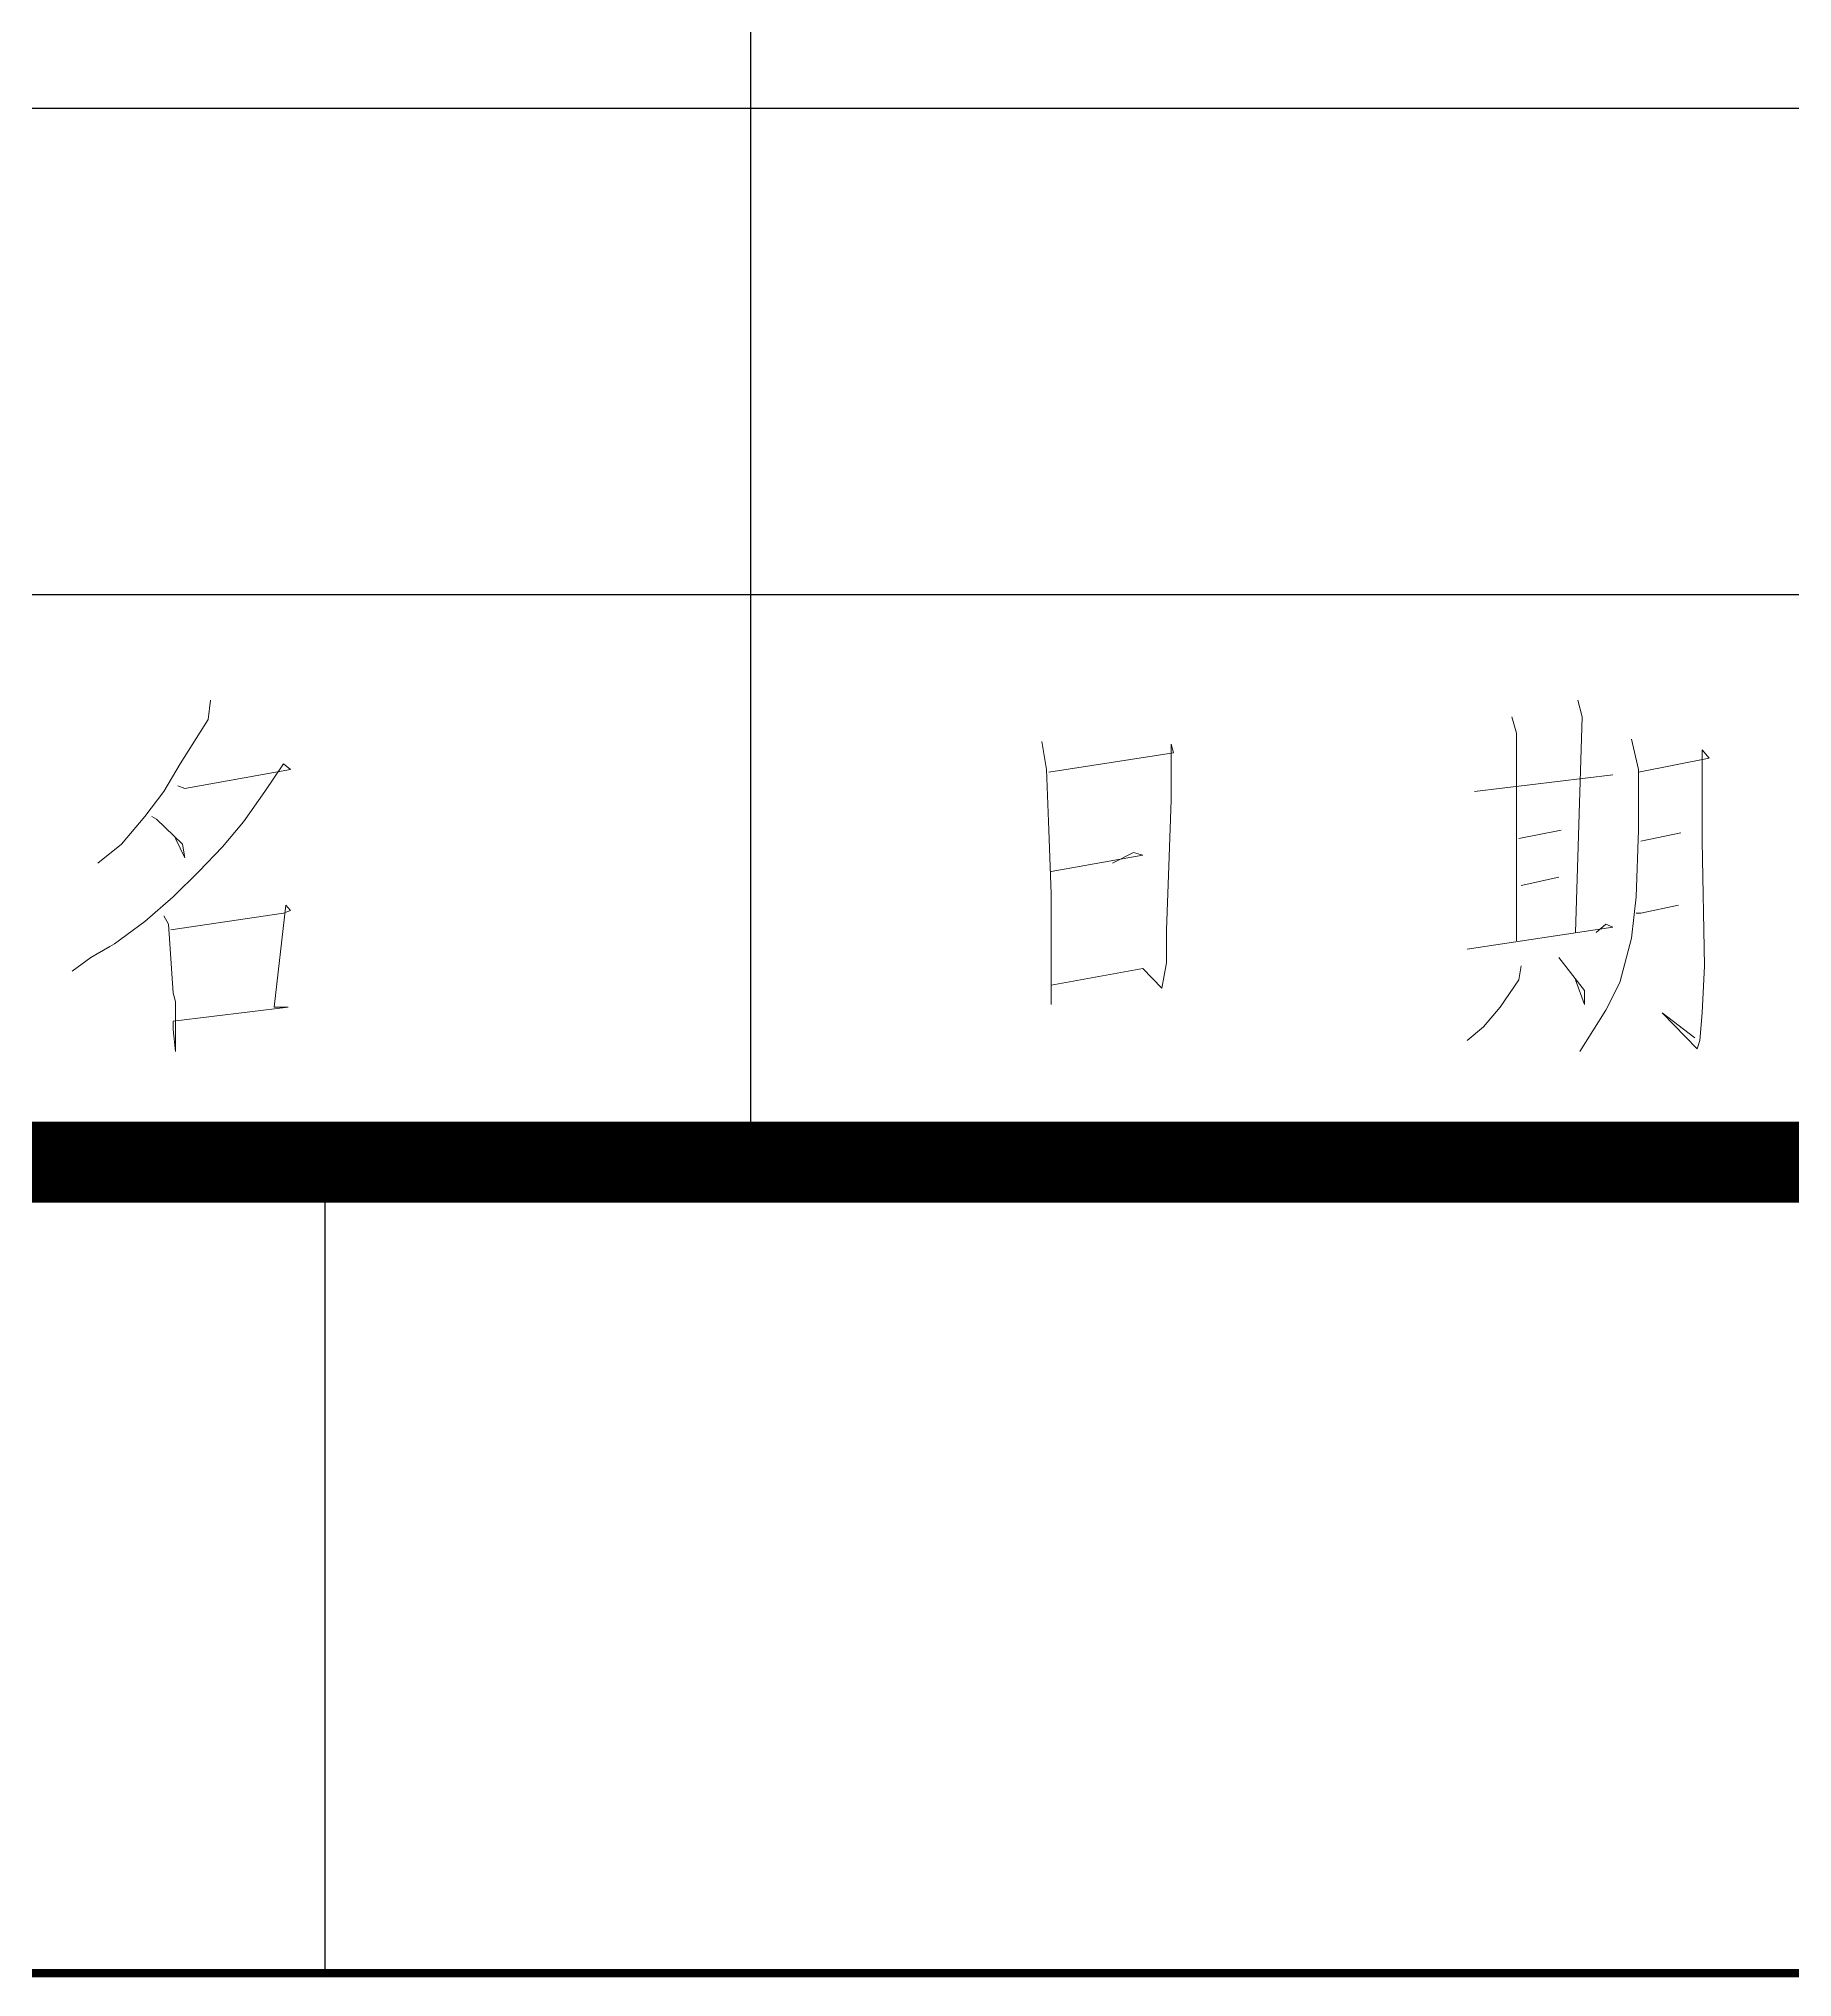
# Model space of a CAD drawing. Extents: x -59142 to 322364, y -122476 to 91021.
# Drawn here: x 4133 to 6296, y -122456 to -120066 of the extents above; entities that cross this region are included whole.
import ezdxf
from ezdxf.enums import TextEntityAlignment as Align

# ---------------------------------------------------------------- set-up
doc = ezdxf.new("R2010")
doc.units = 0
doc.header["$LTSCALE"] = 1000
doc.header["$MEASUREMENT"] = 0
doc.layers.add('HQ1', color=7, linetype='Continuous')
doc.styles.get("Standard").update_dxf_attribs({"font": 'gbenor.shx', "bigfont": 'gbcbig.shx'})
doc.styles.add('TK', font='GEDITXT.SHX', dxfattribs={"width": 0.85, "height": 3.5, "bigfont": 'DXT.SHX'})

# ---------------------------------------------------------------- blocks, each defined once
blk = doc.blocks.new('GEDI_WK_A1')
at = {"color": 3}
blk.add_line((630.75, 0), (630.75, 10), dxfattribs=at)
for points, const_width in [([(0, 0), (841, 0), (841, 594), (0, 594)], 0.1), ([(25, 10), (831, 10), (831, 584), (25, 584)], 1)]:
    blk.add_lwpolyline(points, close=True, dxfattribs=dict(at, const_width=const_width))
blk = doc.blocks.new('GEDI_HQ1_2012')
at = {"layer": 'HQ1', "color": 2}
for p, q in [((-15, 0), (-15, 37)), ((-65, 13), (0, 13)), ((-65, 7), (0, 7)), ((-65, 0), (0, 0))]:
    blk.add_line(p, q, dxfattribs=at)
at = {"layer": 'HQ1', "color": 7, "lineweight": 0}
for points in [[(-21.662, 5.697), (-21.691, 5.46), (-22.037, 4.913), (-22.241, 4.571), (-22.474, 4.265), (-22.762, 3.922), (-23.053, 3.686)], [(-4.803, 5.697), (-4.749, 5.493), (-4.832, 2.833)], [(-5.615, 5.493), (-5.557, 5.289), (-5.557, 2.731)], [(-11.411, 5.187), (-11.353, 4.844), (-11.324, 4.094), (-11.295, 3.31), (-11.295, 3.208), (-11.295, 2.662), (-11.295, 1.944), (-11.295, 2.185), (-10.165, 2.389), (-9.932, 2.148), (-9.874, 2.458), (-9.874, 2.866), (-9.845, 3.649), (-9.816, 4.469), (-9.816, 5.154), (-9.787, 5.048), (-11.324, 4.811)], [(-4.14, 5.219), (-4.053, 4.844), (-4.053, 4.094), (-4.082, 3.274), (-4.14, 2.764), (-4.282, 2.218), (-4.457, 1.875), (-4.778, 1.365)], [(-4.053, 4.811), (-3.182, 4.983), (-3.27, 5.085), (-3.27, 4.028), (-3.27, 3.959), (-3.24, 2.422), (-3.27, 1.842), (-3.299, 1.5), (-3.328, 1.398), (-3.761, 1.842), (-3.357, 1.536)], [(-22.066, 4.64), (-21.979, 4.607), (-20.678, 4.844), (-20.762, 4.913), (-20.995, 4.571), (-21.257, 4.196), (-21.516, 3.89), (-21.807, 3.584), (-22.124, 3.274), (-22.474, 2.968), (-22.849, 2.695), (-22.907, 2.662), (-23.141, 2.524), (-23.37, 2.356)], [(-6.078, 4.571), (-4.37, 4.779)], [(-22.387, 4.265), (-22.328, 4.232), (-22.008, 3.922), (-21.979, 3.755), (-22.095, 3.992)], [(-5.528, 3.992), (-5.007, 4.094)], [(-4.024, 3.959), (-3.532, 4.061)], [(-11.295, 3.584), (-10.165, 3.788), (-10.282, 3.82), (-10.541, 3.686)], [(-5.499, 3.412), (-5.036, 3.514)], [(-22.241, 3.037), (-22.183, 2.935), (-22.124, 2.083), (-22.095, 1.981), (-22.095, 1.365), (-22.124, 1.638), (-22.124, 1.74), (-20.707, 1.912), (-20.736, 1.912), (-20.878, 1.912), (-20.736, 3.172), (-20.678, 3.106), (-20.762, 3.07), (-22.153, 2.866)], [(-4.082, 3.07), (-4.024, 3.07), (-3.561, 3.172)], [(-6.166, 2.629), (-4.37, 2.899), (-4.457, 2.935), (-4.574, 2.833)], [(-5.499, 2.422), (-5.528, 2.25), (-5.761, 1.912), (-5.965, 1.671), (-6.166, 1.5)], [(-5.036, 2.524), (-4.719, 2.116), (-4.719, 1.944), (-4.832, 2.25)]]:
    blk.add_lwpolyline(points, dxfattribs=at)
blk.add_text('223344', height=0.0001).set_placement((-22.095, 1.744))
blk = doc.blocks.new('A$C67E35CD0')
for name, p in [('GEDI_WK_A1', (0, 0)), ('GEDI_HQ1_2012', (651, 10))]:
    blk.add_blockref(name, p)
at = {"style": 'TK', "width": 0.85}
for tag, height, p in [('PROJECTNAME', 4.75, (776, 44)), ('PHASE', 4, (818, 44)), ('DRAWINGNAME', 4.75, (786, 31))]:
    blk.add_attdef(tag, text='', height=height, dxfattribs=at).set_placement(p, align=Align.MIDDLE_CENTER)
for tag, p, height in [('APPROVE', (663, 32.75), 3.5), ('DESIGN', (708, 32.75), 3.5), ('REVIEW1', (663, 25.75), 3.5), ('DRAW', (708, 25.75), 3.5), ('DRAWINGNUMBER', (758, 18.5), 4), ('REVIEW2', (663, 18.75), 3.5), ('PROPORTION', (708, 18.75), 3.5), ('CHECK', (663, 11.75), 3.5), ('DATE', (708, 11.75), 3.5), ('VERSION', (824, 11.75), 3.5)]:
    blk.add_attdef(tag, p, '', height=height, dxfattribs=at)
blk = doc.blocks.new('afefqwer')
at = {"xscale": 100, "yscale": 100, "zscale": 100}
blk.add_blockref('A$C67E35CD0', (-84100, 0), dxfattribs=at)

msp = doc.modelspace()

# ---------------------------------------------------------------- block references
msp.add_blockref('afefqwer', (25511.5, -122451))

doc.saveas('drawing.dxf')
